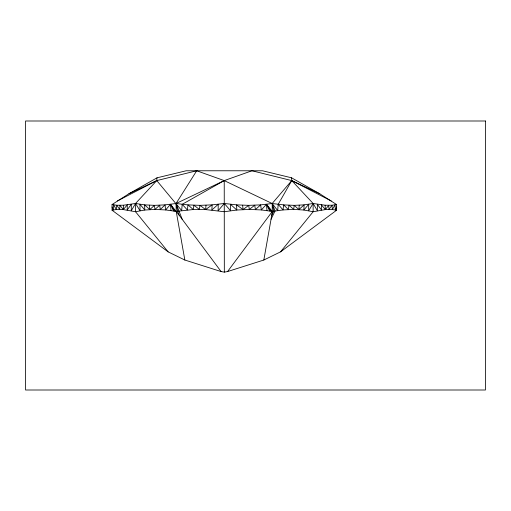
<?xml version="1.0" encoding="UTF-8"?>
<svg xmlns="http://www.w3.org/2000/svg" width="511" height="511" viewBox="0 0 511 511"><rect width="100%" height="100%" fill="white"/><g stroke="black" fill="none" stroke-linecap="round" stroke-linejoin="round"><path stroke-width="0.77" d="M224.329 272.133L224.233 180.594L196.703 170.77L156.768 180.594L128.938 193.733L112.056 204.547L112.062 210.225L168.145 251.872L184.841 260.029L221.097 271.552L224.329 272.133L227.561 271.552L263.823 260.029L280.533 251.866L336.596 210.232L336.596 204.56L319.809 193.803L291.551 177.796L262.482 170.77L186.176 170.77L157.011 177.822L128.938 193.733M336.596 210.232L332.348 209.548L325.386 209.587L313.141 211.733L303.879 210.027L293.716 209.421L283.03 209.932L272.331 211.413L261.338 209.938L249.298 209.427L236.817 210.034L224.348 211.733L205.607 209.587L193.254 209.542L176.218 211.413L165.647 209.938L154.961 209.427L144.805 210.034L135.543 211.733L123.285 209.587L123.534 205.224L135.536 203.48L144.594 204.866L154.463 205.345L165.008 204.885L176.052 203.512L188.016 204.892L199.954 205.345L212.122 204.873L224.329 203.48L236.548 204.873L248.71 205.345L260.636 204.885L272.165 203.512L283.662 204.892L294.195 205.345L304.077 204.873L313.128 203.48L325.124 205.224L331.971 205.23L336.596 204.56M291.551 177.796L291.755 180.594L278.188 204.317L283.03 209.932L283.662 204.892L288.396 209.542L289.002 205.237L293.716 209.421L294.195 205.345L298.897 209.587L299.229 205.224M278.188 204.317L277.69 210.564L272.165 203.512L224.233 180.594L176.052 203.512L176.218 211.413L184.841 260.029M319.809 193.803L291.755 180.594L251.961 170.77L224.233 180.594L182.197 204.317L181.68 210.564L156.768 180.594L157.011 177.822M182.197 204.317L187.339 209.932L188.016 204.892L193.254 209.542L193.95 205.237L199.379 209.421L199.954 205.345L205.607 209.587L206.016 205.224M263.823 260.029L271.769 215.246L272.331 211.413L272.165 203.512L291.755 180.594L331.23 200.944M336.596 207.038L335.35 209.938L335.005 204.885L332.348 209.548L331.971 205.23L329.007 209.427L328.675 205.345L325.386 209.587L321.336 204.866L321.515 210.034L317.337 204.285L317.427 210.749L313.128 203.48L291.755 180.594M271.047 219.289L275.059 210.96L272.165 203.512L273.743 211.177L271.769 215.246M221.097 271.552L179.189 215.246L177.636 211.177L176.052 203.512L196.703 170.77M227.561 271.552L272.331 211.413L266.461 204.311L261.338 209.938L260.636 204.885L255.423 209.548L254.721 205.23L249.298 209.427L248.71 205.345L243.076 209.587L236.548 204.873L236.817 210.034L230.435 204.285L230.563 210.749L224.329 203.48L218.127 210.749L218.235 204.285L211.867 210.027L212.122 204.873L205.607 209.587M280.533 251.866L313.141 211.733L313.128 203.48L308.631 210.749L308.708 204.285L303.879 210.027L304.077 204.873L298.897 209.587M112.062 210.225L116.323 209.542L123.285 209.587L127.316 204.873L127.162 210.027L131.321 204.285L131.257 210.749L135.536 203.48L156.768 180.594L117.46 200.919M179.189 215.246L170.476 204.311L165.647 209.938L165.008 204.885L160.282 209.548L159.656 205.23L154.961 209.427L154.463 205.345L149.787 209.587L144.594 204.866L144.805 210.034L139.95 204.285L140.052 210.749L135.536 203.48L135.543 211.733L168.145 251.872M123.534 205.224L116.687 205.237L112.056 204.547M123.285 209.587L119.989 205.345L119.663 209.421L116.687 205.237L116.323 209.542L113.653 204.892L113.314 209.932L112.056 207.019M266.985 210.57L266.461 204.311L271.028 211.184M170.974 210.57L170.476 204.311L174.922 211.184M266.461 204.311L269.693 210.96M170.476 204.311L173.606 210.96M176.052 203.512L182.197 219.289M242.642 205.224L243.076 209.587M149.436 205.224L149.787 209.587M325.124 205.224L325.386 209.587M485.45 120.998L25.55 120.998L25.55 390.002L485.45 390.002L485.45 120.998"/></g></svg>
